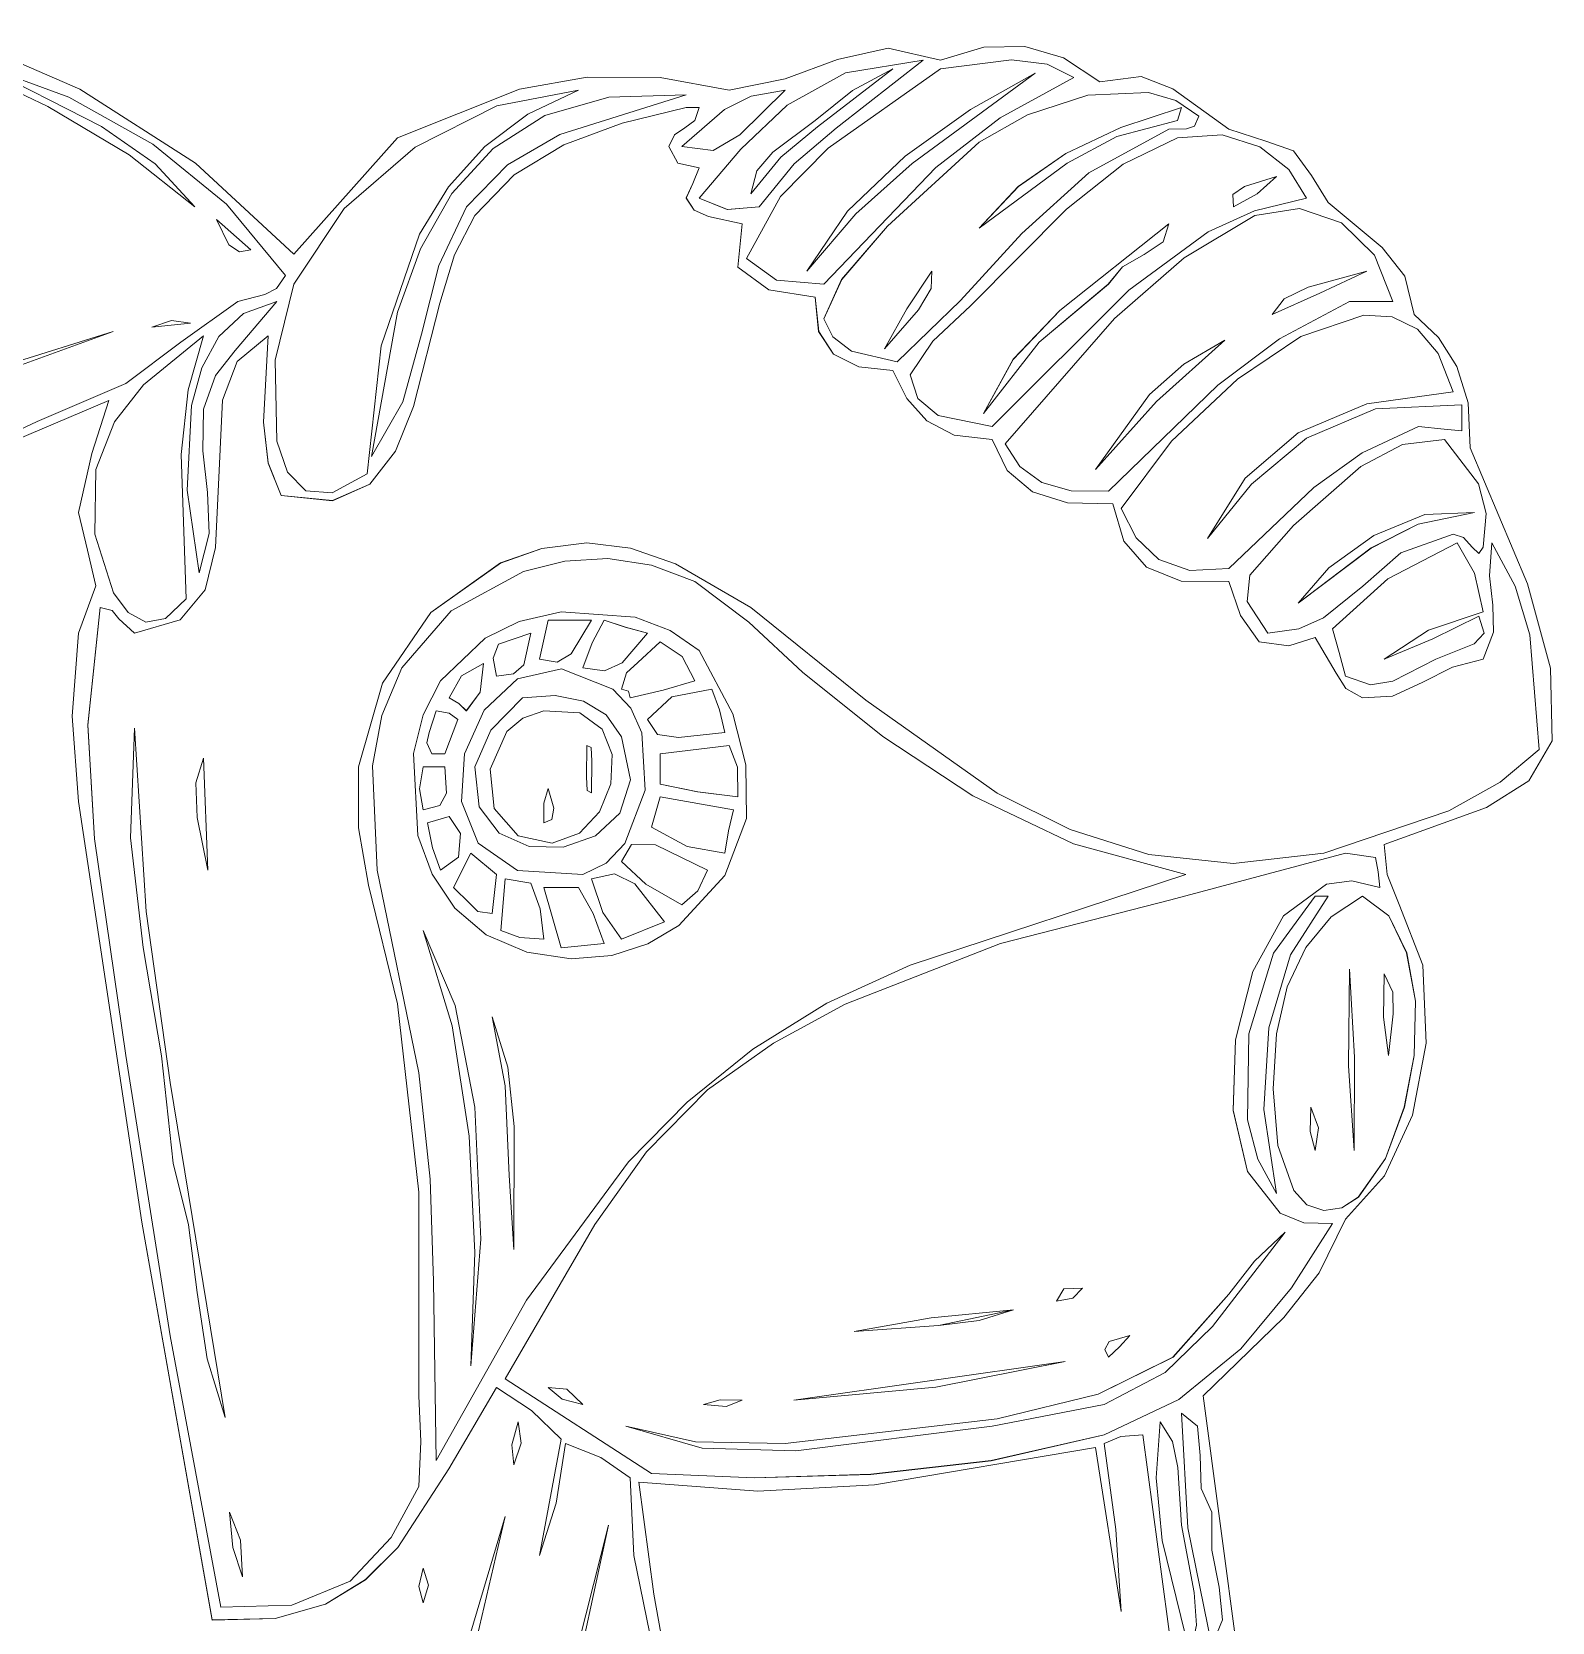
# Model space of a CAD drawing. Header units: inches. Extents: x -1726 to 2926, y -3254 to 1573.
# Drawn here: x 1218 to 2540, y -169 to 1213 of the extents above; entities that cross this region are included whole.
import ezdxf

# ---------------------------------------------------------------- set-up
doc = ezdxf.new("R2010")
doc.units = ezdxf.units.IN
doc.header["$MEASUREMENT"] = 0
doc.layers.add('Layer 1', color=7, linetype='Continuous')

msp = doc.modelspace()

# ---------------------------------------------------------------- linework, layer by layer
at = {"layer": 'Layer 1', "color": 7, "lineweight": 9}
for points in [[(1145.2, 1213.1), (1260.2, 1163.3), (1360.7, 1098.9), (1446.4, 1019.8), (1536.3, 1121), (1642.3, 1163.1), (1701.3, 1173.7), (1764.8, 1173.4), (1824.7, 1162.2), (1873.5, 1172.2), (1918.8, 1188.9), (1963, 1198.7), (2008.3, 1188.4), (2046.2, 1199.6), (2081.8, 1200.2), (2115.4, 1190.3), (2146.9, 1169.7), (2182.8, 1174.2), (2210.4, 1163.6), (2259.2, 1128.5), (2291.2, 1118.1), (2315.4, 1109.7), (2330.8, 1088.1), (2345.4, 1064.8), (2392.3, 1025.6), (2412.2, 1000.5), (2420.3, 967.4), (2441.3, 947.3), (2457.4, 922.1), (2467.1, 890.6), (2469, 851.3), (2518.7, 733.2), (2538.8, 660), (2540.2, 596.6), (2519.8, 561.8), (2483, 538.8), (2394.1, 506.7), (2396.6, 480.5), (2407.1, 454.5), (2427.8, 401.8), (2430.6, 333.8), (2418.6, 271.2), (2394.4, 218.6), (2360.4, 180.8), (2337.5, 134.4), (2307, 95.5), (2236.7, 27.2), (2281.7, -309.9)], [(1150.5, 840), (1223.1, 874.3), (1300.3, 907.4), (1347.9, 943.3), (1397.7, 978.6), (1421, 984.8), (1431.2, 989.8), (1438.9, 1001.1), (1387.6, 1063.2), (1323.6, 1115.3), (1250.8, 1156.1), (1173, 1184.6), (1279.2, 1130.7), (1325.7, 1098.3), (1360.2, 1061), (1303, 1106), (1232.4, 1148.1), (1154.5, 1185.1)], [(1360.3, 1061), (1325.7, 1098.3), (1279.2, 1130.7), (1173, 1184.6), (1250.8, 1156.1), (1323.6, 1115.3), (1387.6, 1063.2), (1438.9, 1001.1), (1431.2, 989.8), (1421, 984.8), (1397.7, 978.6), (1347.9, 943.3), (1300.3, 907.4), (1223.1, 874.3), (1150.5, 840)], [(1154.5, 1185.1), (1232.4, 1148.1), (1303, 1106), (1360.3, 1061), (1360.3, 1061)], [(1993.3, 1188.4), (1917.6, 1129.2), (1881.2, 1098.2), (1850.9, 1061), (1823.2, 1058.6), (1798.5, 1068.5), (1834.8, 1110.9), (1875.1, 1149.3), (1925.8, 1177.3), (1993.3, 1188.4), (1993.3, 1188.4)], [(1798.5, 1068.5), (1823.1, 1058.6), (1850.9, 1061), (1881.2, 1098.2), (1917.6, 1129.2), (1993.3, 1188.4), (1925.7, 1177.3), (1875.1, 1149.3), (1834.8, 1110.9), (1798.5, 1068.5), (1798.5, 1068.5)], [(2124.4, 1173.4), (2060.3, 1138.2), (2004.3, 1095), (1907.1, 993.6), (1865.9, 997.3), (1839.7, 1016.1), (1869.2, 1070), (1910.7, 1111.8), (2008.3, 1180.9), (2070.1, 1188.7), (2101, 1185), (2124.4, 1173.4), (2124.4, 1173.4)], [(2008.3, 1180.9), (1910.7, 1111.8), (1869.2, 1070), (1839.7, 1016.1), (1865.9, 997.3), (1907.1, 993.6), (2004.3, 1095), (2060.3, 1138.2), (2124.4, 1173.4), (2101, 1185), (2070.1, 1188.7), (2008.3, 1180.9), (2008.3, 1180.9)], [(1967.1, 1180.9), (1901.4, 1130.5), (1869.7, 1104.1), (1843.4, 1072.3), (1848.8, 1092.1), (1862.8, 1108.4), (1899.6, 1136), (1931.8, 1161.9), (1967.1, 1180.9), (1967.1, 1180.9)], [(1899.6, 1135.9), (1862.8, 1108.4), (1848.8, 1092.1), (1843.5, 1072.3), (1869.7, 1104), (1901.4, 1130.5), (1967.1, 1180.9), (1931.8, 1161.9), (1899.6, 1135.9), (1899.6, 1135.9)], [(1892.2, 1004.9), (1934.9, 1054.8), (1983.7, 1098.7), (2090.7, 1177.2), (2034.4, 1145.6), (1977.6, 1104.9), (1927.6, 1057.2), (1892.2, 1004.9), (1892.2, 1004.9)], [(2090.7, 1177.2), (1983.7, 1098.7), (1934.9, 1054.8), (1892.2, 1004.9), (1927.6, 1057.2), (1977.6, 1104.9), (2034.4, 1145.6), (2090.7, 1177.2), (2090.7, 1177.2)], [(1510.1, 828.8), (1479.5, 812.2), (1456.7, 814), (1440.9, 830.3), (1431.6, 857.3), (1429.9, 927.6), (1446.4, 993.6), (1490.1, 1059.4), (1551.8, 1112.7), (1622.6, 1148.6), (1693.6, 1162.2), (1649.7, 1141.5), (1612.2, 1113.3), (1580.8, 1078.2), (1555.5, 1037.1), (1522.1, 940.2), (1510.1, 828.8), (1510.1, 828.8)], [(1693.6, 1162.2), (1622.6, 1148.6), (1551.8, 1112.7), (1490.1, 1059.4), (1446.4, 993.6), (1429.9, 927.6), (1431.6, 857.3), (1440.9, 830.3), (1456.7, 814), (1479.5, 812.2), (1510.1, 828.8), (1522.1, 940.2), (1555.5, 1037.1), (1580.8, 1078.2), (1612.2, 1113.3), (1649.7, 1141.6), (1693.6, 1162.2), (1693.6, 1162.2)], [(1873.4, 1162.2), (1833.9, 1123.4), (1810.8, 1109.9), (1783.5, 1113.5), (1820.7, 1145.6), (1843.9, 1157), (1873.4, 1162.2), (1873.4, 1162.2)], [(1783.5, 1113.5), (1810.8, 1109.9), (1833.9, 1123.4), (1873.4, 1162.2), (1843.9, 1157), (1820.7, 1145.6), (1783.5, 1113.5), (1783.5, 1113.5)], [(1787.3, 1158.4), (1677.6, 1123.9), (1632, 1097.4), (1596.3, 1061), (1572.4, 1010), (1557.2, 950.2), (1541, 891.5), (1513.8, 843.8), (1536.5, 969.2), (1556.5, 1024.5), (1583.7, 1072.6), (1619.4, 1111.7), (1664.4, 1140.2), (1720, 1156.3), (1787.3, 1158.4), (1787.3, 1158.4)], [(1513.8, 843.8), (1541, 891.5), (1557.2, 950.2), (1572.4, 1010), (1596.3, 1061), (1632, 1097.4), (1677.6, 1123.9), (1787.3, 1158.4), (1720, 1156.3), (1664.4, 1140.2), (1619.4, 1111.7), (1583.7, 1072.6), (1556.5, 1024.5), (1536.5, 969.2), (1513.8, 843.8), (1513.8, 843.8)], [(2042, 1117.2), (1962.3, 1044.1), (1922.5, 997.6), (1907.1, 963.6), (1914.9, 947.9), (1931, 935.4), (1970.8, 926.2), (2025.7, 979.6), (2079.2, 1037.6), (2137.5, 1090.5), (2206.8, 1128.5), (2222.3, 1128.7), (2229.1, 1131), (2233, 1139.7), (2212.9, 1153.3), (2189.2, 1160.3), (2136.4, 1158), (2084.1, 1141), (2042, 1117.2), (2042, 1117.2)], [(2233, 1139.7), (2229.1, 1131), (2222.3, 1128.7), (2206.8, 1128.5), (2137.5, 1090.5), (2079.2, 1037.6), (2025.7, 979.6), (1970.8, 926.2), (1931, 935.4), (1914.9, 947.9), (1907.1, 963.6), (1922.4, 997.6), (1962.3, 1044.1), (2042, 1117.2), (2084.1, 1141), (2136.4, 1158), (2189.2, 1160.3), (2212.9, 1153.3), (2233, 1139.7), (2233, 1139.7)], [(1787.3, 1147.2), (1731.7, 1133.5), (1681.1, 1114.8), (1637.8, 1088.8), (1603.7, 1053.5), (1586, 1019.3), (1573.2, 977.2), (1550.4, 887.3), (1534.7, 848.5), (1512.2, 819.8), (1480, 805.5), (1435.2, 810.1), (1424, 838.3), (1420, 873.8), (1423.9, 948.7), (1396.9, 926.6), (1384.2, 892.8), (1380.2, 807.5), (1378.2, 764.8), (1369.1, 728.1), (1347.4, 701.8), (1307.8, 690.2), (1294.2, 702.8), (1288.4, 710.1), (1277.9, 712.7), (1267.3, 610.5), (1273.1, 511.5), (1300.3, 323.1), (1338.9, 79.4), (1382.7, -156.3), (1444.6, -154.5), (1495.1, -133.8), (1530.9, -95.8), (1555, -51.4), (1556.7, -12.3), (1555, 27.2), (1555, 204.3), (1536.3, 368.1), (1511.3, 471.3), (1502.4, 521.1), (1502.6, 574.1), (1523.3, 646.8), (1565.4, 708.3), (1625.8, 751.4), (1661.8, 763.8), (1701.1, 768.9), (1739, 764.2), (1778, 750.6), (1843.4, 712.7), (1943.5, 632), (2057.7, 551.3), (2121.2, 519.5), (2189.4, 498), (2262.7, 490), (2341.6, 499.2), (2450.3, 535.9), (2494.8, 560.7), (2528.9, 589.1), (2520.8, 688.8), (2508, 731.1), (2487.7, 768.9), (2485.8, 740.1), (2488.7, 714.7), (2489.2, 691.1), (2480.2, 667.7), (2453.4, 660.8), (2427.2, 647.3), (2401.3, 635.6), (2375.3, 634), (2360.8, 642.1), (2352.3, 655.5), (2334.1, 686.5), (2311.2, 679.2), (2285.4, 682.7), (2269.2, 705.8), (2259.2, 735.2), (2217.6, 735.6), (2187.4, 747.7), (2167.9, 770.3), (2158.1, 802.6), (2118.8, 803.6), (2088.3, 813.3), (2066.4, 831.7), (2053.2, 858.8), (2020.4, 862.5), (1996.4, 875), (1979.2, 894.4), (1967.1, 918.7), (1937.4, 921.8), (1915.5, 932.7), (1902.6, 952.5), (1899.6, 982.4), (1859.3, 988.9), (1832.2, 1008.6), (1836, 1046.1), (1806.7, 1052.4), (1794.4, 1057.9), (1787.3, 1068.6), (1793.2, 1081.3), (1798.5, 1094.8), (1780.2, 1098.9), (1772.3, 1113.5), (1777.2, 1123.6), (1786.2, 1129.5), (1794.8, 1135.9), (1798.5, 1147.2), (1791, 1147.2), (1787.3, 1147.2), (1787.3, 1147.2)], [(1791, 1147.2), (1798.5, 1147.2), (1794.9, 1135.9), (1786.2, 1129.5), (1777.2, 1123.6), (1772.3, 1113.5), (1780.2, 1098.9), (1798.5, 1094.8), (1793.2, 1081.3), (1787.3, 1068.5), (1794.4, 1057.9), (1806.7, 1052.4), (1836, 1046.1), (1832.2, 1008.6), (1859.3, 988.9), (1899.6, 982.4), (1902.5, 952.5), (1915.5, 932.7), (1937.4, 921.8), (1967.1, 918.7), (1979.2, 894.3), (1996.4, 875), (2020.4, 862.5), (2053.2, 858.8), (2066.4, 831.7), (2088.3, 813.3), (2118.8, 803.6), (2158.1, 802.6), (2167.9, 770.3), (2187.4, 747.7), (2217.6, 735.6), (2259.2, 735.2), (2269.2, 705.8), (2285.4, 682.7), (2311.2, 679.2), (2334.1, 686.5), (2352.3, 655.5), (2360.8, 642.1), (2375.3, 634), (2401.3, 635.6), (2427.2, 647.3), (2453.4, 660.8), (2480.2, 667.7), (2489.2, 691.1), (2488.7, 714.7), (2485.8, 740.1), (2487.7, 768.9), (2508, 731.1), (2520.8, 688.8), (2528.9, 589.1), (2494.8, 560.7), (2450.3, 535.9), (2341.6, 499.2), (2262.7, 490), (2189.4, 497.9), (2121.2, 519.5), (2057.7, 551.3), (1943.5, 632), (1843.4, 712.7), (1778, 750.6), (1739, 764.2), (1701.1, 768.9), (1661.8, 763.8), (1625.8, 751.3), (1565.4, 708.3), (1523.3, 646.8), (1502.6, 574.1), (1502.4, 521.1), (1511.3, 471.3), (1536.3, 368.1), (1555, 204.3), (1555, 27.2), (1556.7, -12.3), (1555, -51.4), (1530.9, -95.8), (1495.1, -133.9), (1444.6, -154.5), (1382.7, -156.3), (1338.9, 79.4), (1300.3, 323.1), (1273.1, 511.4), (1267.3, 610.4), (1277.8, 712.7), (1288.4, 710.1), (1294.2, 702.8), (1307.8, 690.2), (1347.4, 701.8), (1369.1, 728.1), (1378.2, 764.8), (1380.2, 807.5), (1384.2, 892.8), (1396.9, 926.6), (1423.9, 948.7), (1420, 873.8), (1424, 838.2), (1435.2, 810.1), (1480, 805.4), (1512.2, 819.7), (1534.7, 848.5), (1550.4, 887.3), (1573.2, 977.1), (1586, 1019.2), (1603.7, 1053.5), (1637.8, 1088.8), (1681.1, 1114.7), (1731.7, 1133.5), (1787.3, 1147.2), (1791, 1147.2), (1791, 1147.2)], [(2218, 1147.2), (2214.3, 1135.9), (2161.6, 1122.1), (2118.4, 1098.8), (2042, 1042.3), (2076, 1078.5), (2117.5, 1107.3), (2165.2, 1129.8), (2218, 1147.2), (2218, 1147.2)], [(2042, 1042.3), (2118.4, 1098.8), (2161.7, 1122.1), (2214.3, 1135.9), (2218, 1147.2), (2165.2, 1129.8), (2117.5, 1107.3), (2076.1, 1078.5), (2042, 1042.3), (2042, 1042.3)], [(2214.3, 1121), (2167.2, 1098), (2118, 1058.8), (2034.5, 974.9), (2001.7, 944.2), (1982, 915), (1988.6, 894.3), (2006.3, 879.6), (2053.2, 870), (2172.1, 988.5), (2241.2, 1039.2), (2281.4, 1057.3), (2326.6, 1068.5), (2311.2, 1093.4), (2286.1, 1113.1), (2253.2, 1123.6), (2214.3, 1121), (2214.3, 1121)], [(2326.6, 1068.5), (2281.4, 1057.3), (2241.2, 1039.2), (2172.1, 988.5), (2053.2, 870), (2006.3, 879.6), (1988.6, 894.3), (1982.1, 915), (2001.7, 944.2), (2034.5, 974.9), (2118, 1058.8), (2167.2, 1098), (2214.3, 1121), (2253.2, 1123.6), (2286.1, 1113.1), (2311.2, 1093.4), (2326.6, 1068.5), (2326.6, 1068.5)], [(2263, 1061), (2283.6, 1072.2), (2300.4, 1087.3), (2272.6, 1078.6), (2262.5, 1071.5), (2263, 1061), (2263, 1061)], [(2300.4, 1087.3), (2283.7, 1072.2), (2263, 1061), (2262.5, 1071.5), (2272.6, 1078.6), (2300.4, 1087.3), (2300.4, 1087.3)], [(2401.6, 978.6), (2364.1, 978.6), (2303, 946.1), (2249.6, 905.8), (2154.4, 813.8), (2121.9, 814.1), (2096.4, 821.4), (2077.4, 835.2), (2064.5, 855), (2159.8, 963.9), (2220.1, 1016.5), (2281.7, 1053.5), (2320.6, 1059.6), (2356.9, 1047), (2385.6, 1018.9), (2401.6, 978.6), (2401.6, 978.6)], [(2281.7, 1053.5), (2220.1, 1016.5), (2159.8, 963.9), (2064.5, 855), (2077.4, 835.2), (2096.4, 821.4), (2121.9, 814.1), (2154.4, 813.8), (2249.6, 905.8), (2303, 946.1), (2364.1, 978.6), (2401.6, 978.6), (2385.6, 1018.9), (2356.9, 1047), (2320.6, 1059.6), (2281.7, 1053.5), (2281.7, 1053.5)], [(1379, 1049.8), (1409, 1023.6), (1399, 1021.7), (1389.9, 1028), (1379, 1049.8), (1379, 1049.8)], [(1409, 1023.6), (1379, 1049.8), (1389.9, 1028), (1399, 1021.7), (1409, 1023.6), (1409, 1023.6)], [(2045.7, 881.2), (2094.2, 943.2), (2154.3, 993.6), (2166.5, 1008.8), (2185.4, 1019.6), (2201.9, 1030.6), (2206.8, 1046.1), (2112.2, 970.9), (2071.6, 928.3), (2045.7, 881.2), (2045.7, 881.2)], [(2206.8, 1046.1), (2201.9, 1030.6), (2185.4, 1019.6), (2166.5, 1008.8), (2154.4, 993.6), (2094.2, 943.2), (2045.7, 881.2), (2071.7, 928.4), (2112.2, 970.9), (2206.8, 1046.1), (2206.8, 1046.1)], [(2000.8, 1004.9), (2000.4, 989.8), (1989.2, 971.5), (1959.6, 937.4), (1979.1, 972.2), (2000.8, 1004.9), (2000.8, 1004.9)], [(1959.6, 937.4), (1989.2, 971.5), (2000.4, 989.8), (2000.8, 1004.9), (1979.1, 972.2), (1959.6, 937.4), (1959.6, 937.4)], [(2296.7, 967.4), (2338.2, 985.8), (2379.1, 1004.9), (2328.1, 991.2), (2307.3, 980.8), (2296.7, 967.4), (2296.7, 967.4)], [(2379.1, 1004.9), (2338.2, 985.8), (2296.7, 967.4), (2307.3, 980.8), (2328.1, 991.2), (2379.1, 1004.9), (2379.1, 1004.9)], [(1431.4, 978.6), (1395.3, 935.9), (1378.1, 914.3), (1367.8, 885), (1367.1, 848.9), (1371.2, 812.6), (1372.7, 776.9), (1364, 742.7), (1353.5, 814.5), (1357.2, 888.3), (1366.3, 921), (1381.1, 948.3), (1402.6, 968.2), (1431.4, 978.6), (1431.4, 978.6)], [(1364, 742.7), (1372.6, 776.9), (1371.2, 812.6), (1367.1, 848.9), (1367.8, 885), (1378.1, 914.3), (1395.3, 935.9), (1431.4, 978.6), (1402.6, 968.2), (1381.1, 948.3), (1366.3, 921), (1357.2, 888.3), (1353.5, 814.5), (1364, 742.7), (1364, 742.7)], [(1356.5, 959.9), (1322.8, 956.2), (1339.8, 962.2), (1356.5, 959.9), (1356.5, 959.9)], [(1322.8, 956.2), (1356.5, 959.9), (1339.8, 962.2), (1322.8, 956.2), (1322.8, 956.2)], [(2240.5, 772.6), (2278.8, 819.7), (2326.5, 859.8), (2386.5, 885.4), (2461.5, 888.7), (2461.5, 866.3), (2446.4, 867.5), (2424, 870), (2374.9, 847), (2333.1, 816.8), (2259.2, 746.4), (2225.3, 744.8), (2198.3, 754.4), (2178.4, 773.2), (2165.6, 798.8), (2209.3, 857.3), (2266.7, 911.2), (2321.6, 948.2), (2376.3, 966.6), (2401.2, 965.2), (2423, 954.6), (2441, 933.3), (2454, 900), (2379, 889.8), (2319.2, 864.4), (2273.4, 824.9), (2240.5, 772.6), (2240.5, 772.6)], [(2454, 900), (2441, 933.3), (2423, 954.6), (2401.2, 965.2), (2376.3, 966.6), (2321.6, 948.2), (2266.7, 911.2), (2209.3, 857.3), (2165.6, 798.8), (2178.4, 773.2), (2198.3, 754.4), (2225.3, 744.8), (2259.2, 746.4), (2333.1, 816.8), (2374.9, 847), (2424, 870), (2446.4, 867.5), (2461.5, 866.3), (2461.5, 888.7), (2386.5, 885.4), (2326.5, 859.8), (2278.8, 819.7), (2240.5, 772.6), (2273.4, 824.9), (2319.2, 864.4), (2379, 889.8), (2454, 900), (2454, 900)], [(1289.1, 952.4), (1200, 920.2), (1120.9, 878.1), (1051.1, 826.6), (990.4, 766), (938.3, 696.9), (894.1, 619.8), (857.7, 535), (828.3, 443), (854.2, 534.3), (888.2, 619.8), (930.8, 698.4), (982.6, 769.2), (1043.8, 831), (1115, 882.9), (1196.7, 923.7), (1289.1, 952.4), (1289.1, 952.4)], [(828.3, 443), (857.7, 535), (894.1, 619.7), (938.2, 696.9), (990.4, 766), (1051.1, 826.5), (1120.9, 878.1), (1200, 920.2), (1289.1, 952.4), (1196.7, 923.7), (1115, 882.9), (1043.8, 831), (982.6, 769.2), (930.8, 698.4), (888.2, 619.7), (854.2, 534.3), (828.3, 443), (828.3, 443)], [(1367.8, 948.7), (1354.3, 901.7), (1348.3, 845.6), (1352.8, 720.2), (1334.6, 703.1), (1317.6, 700), (1302.3, 708.2), (1289.4, 725.4), (1273.3, 776.3), (1274.1, 832.5), (1290.4, 873.9), (1315.7, 906.3), (1367.8, 948.7), (1367.8, 948.7)], [(1274.1, 832.5), (1273.3, 776.3), (1289.4, 725.4), (1302.3, 708.2), (1317.6, 700), (1334.6, 703.1), (1352.8, 720.2), (1348.3, 845.6), (1354.3, 901.7), (1367.8, 948.7), (1315.7, 906.3), (1290.4, 873.9), (1274.1, 832.5), (1274.1, 832.5)], [(2143.1, 832.5), (2196.2, 891.8), (2255.5, 944.9), (2220, 924.2), (2190.1, 897.9), (2143.1, 832.5), (2143.1, 832.5)], [(2255.5, 944.9), (2196.2, 891.8), (2143.1, 832.6), (2190.1, 897.9), (2220, 924.2), (2255.5, 944.9), (2255.5, 944.9)], [(1678.6, -10.2), (1652.9, 14.6), (1622.5, 34.7), (1580.9, -36.1), (1536.8, -104.4), (1508.7, -132.5), (1473.7, -153.7), (1429.9, -166.1), (1375.2, -167.6), (1314.1, 178.3), (1259.1, 544.1), (1253.6, 618.1), (1259.1, 690.2), (1274.1, 731.4), (1266.9, 762.6), (1259.1, 795.1), (1270.6, 846.5), (1285.3, 892.5), (1204.2, 858)], [(1204.2, 858), (1285.4, 892.5), (1270.6, 846.5), (1259.1, 795.1), (1266.9, 762.6), (1274.1, 731.4), (1259.1, 690.2), (1253.6, 618.1), (1259.1, 544.1), (1314.1, 178.3), (1375.3, -167.5), (1430, -166.1), (1473.8, -153.7), (1508.7, -132.4), (1536.8, -104.4), (1580.9, -36.1), (1622.5, 34.7), (1652.9, 14.6), (1678.7, -10.2), (1659.9, -111.4), (1659.9, -111.4)], [(2480.2, 765.1), (2476.3, 759.6), (2470.6, 765.2), (2463.2, 773.6), (2454, 776.4), (2408.5, 760.1), (2375.5, 731.2), (2341.5, 703.5), (2319.9, 694.2), (2292.9, 690.2), (2275, 717.8), (2277.2, 740.6), (2315.4, 783.9), (2373.9, 835.1), (2410, 854.4), (2446.5, 858.8), (2476, 820.1), (2482.9, 794.4), (2480.2, 765.1), (2480.2, 765.1)], [(2446.5, 858.8), (2410, 854.4), (2373.9, 835.1), (2315.4, 783.9), (2277.2, 740.6), (2275, 717.8), (2292.9, 690.2), (2319.9, 694.2), (2341.5, 703.5), (2375.5, 731.2), (2408.5, 760.1), (2454, 776.4), (2463.2, 773.6), (2470.6, 765.2), (2476.3, 759.6), (2480.2, 765.1), (2482.9, 794.4), (2476, 820.1), (2446.5, 858.8), (2446.5, 858.8)], [(2319.2, 716.4), (2382.7, 764.4), (2423.6, 785.1), (2472.7, 795.1), (2429.5, 793.5), (2385, 775.1), (2346, 747), (2319.2, 716.4), (2319.2, 716.4)], [(2472.7, 795.1), (2423.6, 785.1), (2382.7, 764.3), (2319.2, 716.4), (2346, 747), (2385, 775.1), (2429.5, 793.5), (2472.7, 795.1), (2472.7, 795.1)], [(2480.2, 708.9), (2432.7, 692.8), (2394.1, 667.7), (2436.4, 685.4), (2476.5, 705.2), (2481.1, 690.3), (2472.4, 680.9), (2439, 667.7), (2401.6, 648.5), (2382.2, 645.4), (2360.4, 652.8), (2354.9, 673.5), (2349.1, 694), (2397.4, 737.5), (2457.7, 768.9), (2472.5, 742.4), (2480.2, 708.9), (2480.2, 708.9)], [(2457.7, 768.9), (2397.4, 737.5), (2349.1, 694), (2354.9, 673.5), (2360.4, 652.8), (2382.2, 645.4), (2401.6, 648.5), (2439, 667.7), (2472.4, 680.9), (2481.1, 690.3), (2476.5, 705.2), (2436.4, 685.4), (2394.1, 667.7), (2432.7, 692.8), (2480.2, 708.9), (2472.5, 742.4), (2457.7, 768.9), (2457.7, 768.9)], [(2221.8, 480.5), (1982, 401.8), (1909.5, 368.6), (1845.2, 328.8), (1788.1, 282.7), (1737.1, 230.8), (1648.4, 110.5), (1570, -29), (1567.7, 126.9), (1564.7, 215.8), (1555, 308.1), (1518.8, 484.4), (1514.7, 575), (1522.8, 618.6), (1540.1, 660.2), (1583.1, 709.7), (1645.8, 744), (1681.7, 752.9), (1719.2, 755.1), (1757.3, 749.5), (1794.8, 735.2), (1841.9, 699.8), (1888.4, 656.5), (1958.2, 600.5), (2036.5, 549), (2124.1, 507.2), (2221.8, 480.5), (2221.8, 480.5)], [(1888.4, 656.5), (1841.9, 699.8), (1794.8, 735.2), (1757.3, 749.5), (1719.2, 755.1), (1681.7, 752.9), (1645.8, 744), (1583.1, 709.7), (1540.1, 660.3), (1522.8, 618.6), (1514.7, 575), (1518.8, 484.4), (1555, 308.2), (1564.7, 215.8), (1567.7, 126.9), (1570, -29), (1648.4, 110.6), (1737.1, 230.8), (1788.2, 282.7), (1845.2, 328.8), (1909.5, 368.6), (1982.1, 401.8), (2221.8, 480.5), (2124.1, 507.2), (2036.5, 549), (1958.2, 600.5), (1888.4, 656.5), (1888.4, 656.5)], [(1573.8, 649), (1558.8, 619.3), (1550.3, 585.6), (1554, 514.3), (1566.4, 480.8), (1586.2, 451.3), (1613.6, 428.1), (1648.7, 413), (1687.4, 407.2), (1722.6, 410.1), (1753.9, 420.2), (1780.9, 436.1), (1820.8, 479.6), (1839.7, 529.1), (1839.2, 575.9), (1827.9, 620.1), (1798.5, 675.2), (1773.5, 692.7), (1743, 704.1), (1678.6, 708.9), (1642.2, 700.4), (1612.7, 686.1), (1573.8, 649), (1573.8, 649)], [(1678.6, 708.9), (1743, 704.1), (1773.5, 692.7), (1798.5, 675.2), (1827.9, 620.1), (1839.2, 575.9), (1839.7, 529.1), (1820.8, 479.6), (1780.9, 436.1), (1753.9, 420.2), (1722.6, 410.1), (1687.4, 407.2), (1648.7, 413), (1613.6, 428.1), (1586.2, 451.3), (1566.4, 480.8), (1554, 514.3), (1550.3, 585.6), (1558.8, 619.3), (1573.8, 649), (1612.7, 686.1), (1642.2, 700.4), (1678.6, 708.9), (1678.6, 708.9)], [(1667.4, 701.5), (1659.9, 667.7), (1675.3, 665.2), (1687.4, 672.3), (1704.9, 701.5), (1667.4, 701.5), (1667.4, 701.5)], [(1704.9, 701.5), (1687.4, 672.3), (1675.3, 665.2), (1659.9, 667.7), (1667.4, 701.5), (1704.9, 701.5), (1704.9, 701.5)], [(1697.4, 660.3), (1716.3, 657.7), (1731.7, 664.5), (1753.6, 690.2), (1734.4, 695.5), (1716.1, 701.5), (1705.7, 681.9), (1697.4, 660.3), (1697.4, 660.3)], [(1716.1, 701.5), (1734.5, 695.4), (1753.6, 690.2), (1731.7, 664.5), (1716.3, 657.7), (1697.4, 660.2), (1705.7, 681.9), (1716.1, 701.5), (1716.1, 701.5)], [(1622.5, 652.8), (1637.2, 654.9), (1646.1, 662.8), (1652.4, 690.2), (1624.3, 680.7), (1619.5, 668.7), (1622.5, 652.8), (1622.5, 652.8)], [(1652.4, 690.2), (1646.1, 662.8), (1637.2, 654.9), (1622.5, 652.8), (1619.5, 668.7), (1624.3, 680.7), (1652.4, 690.2), (1652.4, 690.2)], [(1731.1, 641.5), (1737.1, 640), (1738.6, 634), (1767.4, 640.8), (1794.8, 649), (1783.9, 670), (1764.8, 682.7), (1745.2, 664.9), (1735.4, 655.9), (1731.1, 641.5), (1731.1, 641.5)], [(1764.8, 682.7), (1783.9, 670), (1794.8, 649), (1767.4, 640.8), (1738.6, 634), (1737.1, 640), (1731.1, 641.5), (1735.4, 655.9), (1745.2, 664.9), (1764.8, 682.7), (1764.8, 682.7)], [(1581.2, 634), (1589.6, 629.2), (1596.2, 622.8), (1608.1, 639), (1611.2, 664), (1592.1, 653.1), (1581.2, 634), (1581.2, 634)], [(1611.2, 664), (1608.1, 639), (1596.3, 622.8), (1589.6, 629.2), (1581.3, 634), (1592.1, 653.1), (1611.2, 664), (1611.2, 664)], [(1723.6, 641.5), (1678.9, 659.3), (1640.8, 650.7), (1611.8, 623.4), (1594.6, 585.3), (1591.9, 544.1), (1606.4, 507.7), (1640.7, 483.9), (1697.4, 480.5), (1717.9, 490.5), (1734, 507.4), (1751.7, 553.7), (1748.9, 603.7), (1739.2, 625.1), (1723.6, 641.5), (1723.6, 641.5)], [(1697.4, 480.5), (1640.7, 483.9), (1606.4, 507.7), (1591.9, 544.1), (1594.6, 585.3), (1611.8, 623.4), (1640.8, 650.7), (1678.9, 659.3), (1723.6, 641.5), (1739.2, 625.1), (1748.9, 603.7), (1751.7, 553.7), (1734, 507.4), (1717.9, 490.5), (1697.4, 480.5), (1697.4, 480.5)], [(1603.7, 574.1), (1607.3, 539.3), (1624.7, 516.4), (1650.8, 504.9), (1680.5, 504.4), (1708.4, 514.2), (1729.7, 533.8), (1738.9, 562.7), (1731.1, 600.3), (1717.7, 619.3), (1698.1, 631.3), (1673.3, 636.2), (1644.9, 634), (1617.5, 606.1), (1603.7, 574.1), (1603.7, 574.1)], [(1644.9, 634), (1673.3, 636.2), (1698, 631.3), (1717.7, 619.3), (1731.1, 600.3), (1738.9, 562.7), (1729.6, 533.8), (1708.4, 514.2), (1680.4, 504.4), (1650.8, 504.9), (1624.7, 516.4), (1607.3, 539.3), (1603.7, 574.1), (1617.5, 606.1), (1644.9, 634), (1644.9, 634)], [(1753.6, 615.3), (1762.3, 602.2), (1780.8, 599.5), (1821, 604.1), (1816.2, 623.6), (1809.7, 641.5), (1775, 635), (1753.6, 615.3), (1753.6, 615.3)], [(1809.7, 641.5), (1816.2, 623.6), (1821, 604.1), (1780.8, 599.5), (1762.3, 602.2), (1753.6, 615.3), (1775, 635), (1809.7, 641.5), (1809.7, 641.5)], [(1566.3, 585.3), (1577.5, 585.3), (1588.8, 615.3), (1581.2, 620.8), (1570, 622.8), (1563.9, 603.9), (1562, 594.9), (1566.3, 585.3), (1566.3, 585.3)], [(1570, 622.8), (1581.2, 620.8), (1588.8, 615.3), (1577.5, 585.3), (1566.3, 585.3), (1562, 594.9), (1563.9, 603.9), (1570, 622.8), (1570, 622.8)], [(1641.2, 514.2), (1670.7, 507.9), (1694.6, 516.4), (1712.1, 535), (1721.9, 559.3), (1723, 584.8), (1714.4, 606.9), (1695, 621), (1663.7, 622.8), (1645.2, 616.4), (1631.3, 604.8), (1617, 572.2), (1620.3, 537.8), (1641.2, 514.2), (1641.2, 514.2)], [(1663.7, 622.8), (1695, 621), (1714.4, 606.9), (1723, 584.8), (1721.9, 559.3), (1712.1, 535), (1694.6, 516.4), (1670.7, 507.9), (1641.2, 514.2), (1620.3, 537.8), (1617, 572.2), (1631.3, 604.8), (1645.2, 616.4), (1663.7, 622.8), (1663.7, 622.8)], [(1307.8, 607.8), (1317.9, 448.4), (1338.7, 299.7), (1386.5, 8.5), (1370.9, 59.4), (1362.3, 117.3), (1354.6, 176.1), (1341.5, 229.5), (1331.2, 322.8), (1315.3, 417.2), (1304.2, 512.4), (1307.8, 607.8), (1307.8, 607.8)], [(1341.5, 229.5), (1354.6, 176.1), (1362.3, 117.3), (1370.9, 59.4), (1386.5, 8.5), (1338.7, 299.7), (1317.9, 448.4), (1307.8, 607.8), (1304.2, 512.4), (1315.3, 417.2), (1331.2, 322.8), (1341.5, 229.5), (1341.5, 229.5)], [(1367.8, 581.6), (1371.5, 484.2), (1362.3, 530.2), (1361, 560.2), (1367.8, 581.6), (1367.8, 581.6)], [(1371.5, 484.2), (1367.7, 581.6), (1361, 560.2), (1362.3, 530.2), (1371.5, 484.2), (1371.5, 484.2)], [(1701.1, 592.8), (1704.6, 591), (1705.2, 579.1), (1704.9, 551.6), (1701.4, 553.5), (1700.8, 565.4), (1701.1, 592.8), (1701.1, 592.8)], [(1704.9, 551.6), (1705.2, 579.1), (1704.6, 591), (1701.1, 592.8), (1700.8, 565.4), (1701.4, 553.5), (1704.9, 551.6), (1704.9, 551.6)], [(1764.8, 585.3), (1764.8, 559.1), (1797.4, 552.4), (1832.2, 547.9), (1831.9, 573.8), (1824.7, 592.8), (1764.8, 585.3), (1764.8, 585.3)], [(1824.7, 592.8), (1831.9, 573.8), (1832.2, 547.9), (1797.3, 552.4), (1764.8, 559.1), (1764.8, 585.3), (1824.7, 592.8), (1824.7, 592.8)], [(1558.8, 536.6), (1573.3, 540.4), (1579, 551.2), (1577.5, 574.1), (1558.8, 574.1), (1555.6, 554.9), (1558.8, 536.6), (1558.8, 536.6)], [(1558.8, 574.1), (1577.5, 574.1), (1579, 551.2), (1573.3, 540.4), (1558.8, 536.6), (1555.6, 554.9), (1558.8, 574.1), (1558.8, 574.1)], [(1667.4, 555.4), (1672.3, 538.3), (1670.4, 528.2), (1663.7, 525.4), (1663.5, 542.4), (1667.4, 555.4), (1667.4, 555.4)], [(1663.7, 525.4), (1670.4, 528.2), (1672.3, 538.3), (1667.4, 555.4), (1663.5, 542.4), (1663.7, 525.4), (1663.7, 525.4)], [(1757.3, 521.7), (1788.2, 505), (1821, 499.2), (1824.2, 518.4), (1828.5, 536.6), (1764.8, 547.9), (1757.3, 521.7), (1757.3, 521.7)], [(1764.8, 547.9), (1828.5, 536.6), (1824.2, 518.4), (1821, 499.2), (1788.2, 505), (1757.3, 521.7), (1764.8, 547.9), (1764.8, 547.9)], [(1562.5, 525.4), (1566.9, 503.6), (1573.8, 484.2), (1589.5, 495.6), (1591.1, 516.1), (1581.2, 530.9), (1562.5, 525.4), (1562.5, 525.4)], [(1573.8, 484.2), (1566.9, 503.6), (1562.5, 525.4), (1581.2, 530.9), (1591.1, 516.1), (1589.5, 495.6), (1573.8, 484.2), (1573.8, 484.2)], [(1585, 469.2), (1599.3, 455.4), (1606.3, 448.4), (1618.7, 446.7), (1622.5, 480.5), (1600, 499.2), (1585, 469.2), (1585, 469.2)], [(1600, 499.2), (1622.5, 480.4), (1618.7, 446.7), (1606.3, 448.4), (1599.3, 455.4), (1585, 469.2), (1600, 499.2), (1600, 499.2)], [(2360.4, 499.2), (2208.6, 458.4), (2060.7, 420.5), (1925.4, 367.8), (1863.1, 333.9), (1806, 293.2), (1752.8, 239.3), (1707.8, 176.4), (1629.9, 42.2), (1757.3, -40.2), (1846.3, -44), (1947.8, -41), (2052.4, -29.1), (2150.6, -6.5), (2215.5, 24.1), (2269.4, 68.3), (2313.6, 121.1), (2349.1, 177), (2324.2, 177.6), (2303.7, 186.1), (2275.4, 222.2), (2262.9, 275.5), (2264.8, 336.8), (2279.8, 396.3), (2306.6, 444.6), (2343.9, 472), (2366, 475), (2390.3, 469.2), (2388.9, 482.8), (2386.6, 495.4), (2360.4, 499.2), (2360.4, 499.2)], [(2386.6, 495.4), (2388.9, 482.8), (2390.3, 469.2), (2366.1, 475), (2343.9, 472.1), (2306.7, 444.6), (2279.8, 396.3), (2264.8, 336.8), (2262.9, 275.6), (2275.4, 222.2), (2303.7, 186.2), (2324.2, 177.6), (2349.1, 177.1), (2313.6, 121.1), (2269.4, 68.3), (2215.5, 24.1), (2150.6, -6.5), (2052.4, -29), (1947.8, -40.9), (1846.3, -44), (1757.3, -40.2), (1630, 42.2), (1707.9, 176.4), (1752.8, 239.3), (1806, 293.2), (1863.1, 333.9), (1925.4, 367.8), (2060.7, 420.5), (2208.7, 458.4), (2360.4, 499.2), (2386.6, 495.4), (2386.6, 495.4)], [(1731.1, 491.7), (1752.3, 472.1), (1783.5, 454.2), (1797.5, 466.4), (1806, 484.2), (1760.7, 506.4), (1739.7, 506.7), (1731.1, 491.7), (1731.1, 491.7)], [(1806, 484.2), (1797.5, 466.4), (1783.5, 454.2), (1752.3, 472.1), (1731.1, 491.7), (1739.7, 506.7), (1760.7, 506.4), (1806, 484.2), (1806, 484.2)], [(1626.2, 431.8), (1642.7, 425.8), (1663.7, 424.3), (1660.3, 450.8), (1652.4, 473), (1629.9, 476.7), (1626.2, 431.8), (1626.2, 431.8)], [(1629.9, 476.7), (1652.4, 473), (1660.3, 450.8), (1663.7, 424.3), (1642.7, 425.8), (1626.2, 431.8), (1629.9, 476.7), (1629.9, 476.7)], [(1704.9, 476.7), (1714.9, 447.4), (1731.1, 424.3), (1768.5, 439.3), (1742.8, 472.5), (1724.9, 481), (1704.9, 476.7), (1704.9, 476.7)], [(1768.5, 439.3), (1731.1, 424.3), (1714.9, 447.4), (1704.9, 476.7), (1724.9, 481), (1742.8, 472.5), (1768.5, 439.3), (1768.5, 439.3)], [(1678.6, 416.8), (1716.1, 420.5), (1706.5, 446.5), (1693.6, 469.2), (1663.7, 469.2), (1678.6, 416.8), (1678.6, 416.8)], [(1663.7, 469.2), (1693.6, 469.2), (1706.5, 446.5), (1716.1, 420.5), (1678.6, 416.8), (1663.7, 469.2), (1663.7, 469.2)], [(2345.4, 461.7), (2312.8, 410.8), (2293.9, 347.1), (2289.5, 276.1), (2300.4, 203.3), (2284.3, 233), (2275.4, 267.3), (2276.4, 342), (2297.9, 412), (2334.2, 461.7), (2345.4, 461.7), (2345.4, 461.7)], [(2334.1, 461.7), (2297.8, 412), (2276.4, 342), (2275.4, 267.3), (2284.3, 233), (2300.4, 203.3), (2289.5, 276.1), (2293.9, 347.1), (2312.8, 410.8), (2345.3, 461.7), (2334.1, 461.7), (2334.1, 461.7)], [(2300.4, 341.9), (2297.6, 294.1), (2301.8, 244.8), (2315.6, 205.7), (2326.9, 193.5), (2341.6, 188.3), (2357.4, 190.8), (2371.7, 200.1), (2395.2, 233.6), (2411.7, 278.2), (2420.3, 323.1), (2421.2, 370.4), (2413.7, 412.5), (2398.2, 444.5), (2375.4, 461.7), (2348.1, 443.6), (2325.9, 417.1), (2309.7, 382.9), (2300.4, 341.9), (2300.4, 341.9)], [(2375.3, 461.7), (2398.2, 444.5), (2413.6, 412.5), (2421.2, 370.4), (2420.3, 323.1), (2411.6, 278.2), (2395.2, 233.6), (2371.6, 200.1), (2357.4, 190.8), (2341.6, 188.3), (2326.9, 193.5), (2315.5, 205.7), (2301.8, 244.8), (2297.6, 294.1), (2300.4, 341.9), (2309.7, 382.9), (2325.9, 417.1), (2348.1, 443.6), (2375.3, 461.7), (2375.3, 461.7)], [(1558.8, 431.8), (1586.4, 366.5), (1603.7, 278.2), (1608.7, 163.5), (1600, 53.5), (1603.6, 151.9), (1598.6, 253.1), (1584, 349), (1558.8, 431.8), (1558.8, 431.8)], [(1600, 53.4), (1608.7, 163.5), (1603.7, 278.2), (1586.4, 366.5), (1558.8, 431.7), (1584, 349), (1598.6, 253.1), (1603.6, 151.9), (1600, 53.4), (1600, 53.4)], [(2364.1, 398.1), (2368.3, 321.7), (2367.9, 240.7), (2363.2, 314.3), (2364.1, 398.1), (2364.1, 398.1)], [(2367.9, 240.7), (2368.3, 321.7), (2364.1, 398.1), (2363.2, 314.3), (2367.9, 240.7), (2367.9, 240.7)], [(2394.1, 394.3), (2401.6, 378.1), (2401.9, 359.4), (2397.8, 323.1), (2393.6, 356.4), (2394.1, 394.3), (2394.1, 394.3)], [(2397.8, 323.1), (2401.9, 359.4), (2401.6, 378.1), (2394.1, 394.3), (2393.6, 356.4), (2397.8, 323.1), (2397.8, 323.1)], [(1629.9, 296.9), (1633.4, 219), (1637.4, 154.6), (1637.7, 261.5), (1632.3, 313), (1618.7, 356.9), (1629.9, 296.9), (1629.9, 296.9)], [(1618.7, 356.9), (1632.3, 313), (1637.7, 261.5), (1637.5, 154.6), (1633.4, 219), (1630, 296.9), (1618.7, 356.9), (1618.7, 356.9)], [(2330.4, 278.2), (2337, 260.4), (2334.2, 240.7), (2329.9, 257.1), (2330.4, 278.2), (2330.4, 278.2)], [(2334.1, 240.7), (2337, 260.4), (2330.4, 278.2), (2329.9, 257.1), (2334.1, 240.7), (2334.1, 240.7)], [(2210.5, 60.9), (2145.4, 28.9), (2057.6, 7.3), (1873.4, -14), (1795.4, -12.6), (1734.8, 1), (1801.1, -18.1), (1882.8, -20.5), (2053.2, 1), (2150.6, 19.7), (2203.7, 47.7), (2244.9, 87.7), (2307.9, 169.6), (2281.4, 144.4), (2259, 115.6), (2210.5, 60.9), (2210.5, 60.9)], [(2307.9, 169.6), (2244.9, 87.7), (2203.7, 47.7), (2150.6, 19.7), (2053.2, 1), (1882.8, -20.5), (1801.1, -18.1), (1734.8, 1), (1795.4, -12.6), (1873.4, -14), (2057.6, 7.3), (2145.4, 28.9), (2210.6, 60.9), (2259, 115.6), (2281.4, 144.4), (2307.9, 169.6), (2307.9, 169.6)], [(2109.4, 109.6), (2123.6, 112.2), (2131.9, 120.9), (2115.5, 120.3), (2109.4, 109.6), (2109.4, 109.6)], [(2131.9, 120.9), (2123.6, 112.2), (2109.4, 109.6), (2115.5, 120.3), (2131.9, 120.9), (2131.9, 120.9)], [(1933.4, 83.4), (2006.8, 88.6), (2041.9, 92.9), (2071.9, 102.1), (2000.4, 95.1), (1933.4, 83.4), (1933.4, 83.4)], [(2071.9, 102.1), (2006.8, 88.6), (1933.4, 83.4), (2000.4, 95.1), (2071.9, 102.1), (2071.9, 102.1)], [(2154.4, 60.9), (2164.1, 69.9), (2173.1, 79.7), (2154.9, 74.5), (2151.2, 67.6), (2154.4, 60.9), (2154.4, 60.9)], [(2173.1, 79.7), (2164.1, 69.9), (2154.4, 60.9), (2151.2, 67.6), (2154.9, 74.5), (2173.1, 79.7), (2173.1, 79.7)], [(1880.9, 23.5), (2004.5, 34.8), (2116.9, 57.2), (1880.9, 23.5), (1880.9, 23.5)], [(2116.9, 57.2), (2004.5, 34.8), (1880.9, 23.5), (2116.9, 57.2), (2116.9, 57.2)], [(1697.4, 19.7), (1683.5, 33), (1667.4, 34.7), (1679.5, 24.3), (1697.4, 19.7), (1697.4, 19.7)], [(1667.4, 34.7), (1683.5, 33), (1697.4, 19.7), (1679.5, 24.3), (1667.4, 34.7), (1667.4, 34.7)], [(1836, 23.5), (1816.8, 23.9), (1802.3, 19.7), (1822, 18.1), (1836, 23.5), (1836, 23.5)], [(1802.3, 19.7), (1816.8, 23.9), (1836, 23.5), (1822, 18.1), (1802.3, 19.7), (1802.3, 19.7)], [(1637.4, -32.7), (1643.8, -13.8), (1641.2, 4.8), (1635.9, -15.2), (1637.4, -32.7), (1637.4, -32.7)], [(1641.2, 4.7), (1643.8, -13.8), (1637.4, -32.7), (1635.9, -15.2), (1641.2, 4.7), (1641.2, 4.7)], [(2218, -85.1), (2214.6, -34.9), (2210.1, -12.5), (2199.3, 4.7), (2195.9, -44), (2201, -98.5), (2225.5, -197.5), (2230.9, -172), (2228.8, -143.5), (2218, -85.1), (2218, -85.1)], [(2225.5, -197.5), (2201, -98.5), (2196, -44), (2199.3, 4.7), (2210.1, -12.5), (2214.6, -34.9), (2218, -85.1), (2228.8, -143.5), (2230.9, -172), (2225.5, -197.5), (2225.5, -197.5)], [(2218, 12.2), (2231.9, 1), (2234.2, -24.6), (2235, -53.3), (2244.2, -73.9), (2244.4, -106.9), (2250.6, -139), (2253.6, -167.5), (2244.2, -190), (2223.4, -87.3), (2218, 12.2), (2218, 12.2)], [(2244.2, -190), (2253.6, -167.5), (2250.6, -139), (2244.4, -106.9), (2244.2, -73.9), (2235, -53.3), (2234.2, -24.6), (2231.9, 1), (2218, 12.2), (2223.4, -87.3), (2244.2, -190), (2244.2, -190)], [(1755.8, -179.6), (1741.7, -111.4), (1738.6, -44), (1713.2, -26.2), (1682.4, -14), (1674.4, -65.9), (1659.9, -111.4), (1678.6, -10.2), (1678.6, -10.2)], [(2210.5, -201.3), (2113, -225.3), (2003.2, -243.7), (1888.5, -250.3), (1776, -238.7), (1759.1, -145.2), (1746.1, -47.7), (1849.7, -55.4), (1951.1, -50.1), (2143.1, -17.7), (2165.6, -160.1), (2160.9, -88.9), (2150.6, -14), (2165.1, -7.9), (2184.3, -6.5), (2210.5, -201.3), (2210.5, -201.3)], [(2184.3, -6.5), (2165.1, -7.9), (2150.6, -14), (2160.9, -88.9), (2165.6, -160.1), (2143.1, -17.7), (1951.1, -50.1), (1849.7, -55.4), (1746.1, -47.7), (1759.1, -145.2), (1776, -238.7), (1888.5, -250.3), (2003.2, -243.7), (2113, -225.3), (2210.5, -201.3), (2184.3, -6.5), (2184.3, -6.5)], [(1659.9, -111.4), (1674.4, -65.9), (1682.4, -14), (1713.2, -26.2), (1738.6, -43.9), (1741.7, -111.4), (1755.8, -179.6)], [(1390.2, -73.9), (1399.9, -98), (1401.5, -130.1), (1393.2, -104.6), (1390.2, -73.9), (1390.2, -73.9)], [(1401.5, -130.1), (1399.9, -98), (1390.2, -73.9), (1393.2, -104.6), (1401.5, -130.1), (1401.5, -130.1)], [(1566.3, -313.6), (1601.6, -199.2), (1629.9, -77.7), (1594.5, -196.7), (1566.3, -313.6), (1566.3, -313.6)], [(1629.9, -77.7), (1601.6, -199.2), (1566.3, -313.6), (1594.5, -196.7), (1629.9, -77.7), (1629.9, -77.7)], [(1495.1, -635.8), (1572.7, -519.5), (1636.3, -389.2), (1685.4, -244.6), (1719.8, -85.1), (1680.4, -241.1), (1629.4, -384.9), (1567.4, -516.5), (1495.1, -635.8), (1495.1, -635.8)], [(1719.8, -85.1), (1685.4, -244.6), (1636.3, -389.2), (1572.7, -519.5), (1495.1, -635.8), (1567.4, -516.5), (1629.4, -384.9), (1680.4, -241.1), (1719.8, -85.1), (1719.8, -85.1)], [(1558.8, -122.6), (1563.2, -137.3), (1558.8, -152.6), (1554.8, -138.3), (1558.8, -122.6), (1558.8, -122.6)], [(1558.8, -152.6), (1563.2, -137.3), (1558.8, -122.6), (1554.8, -138.3), (1558.8, -152.6), (1558.8, -152.6)]]:
    msp.add_lwpolyline(points, dxfattribs=at)

doc.saveas('drawing.dxf')
